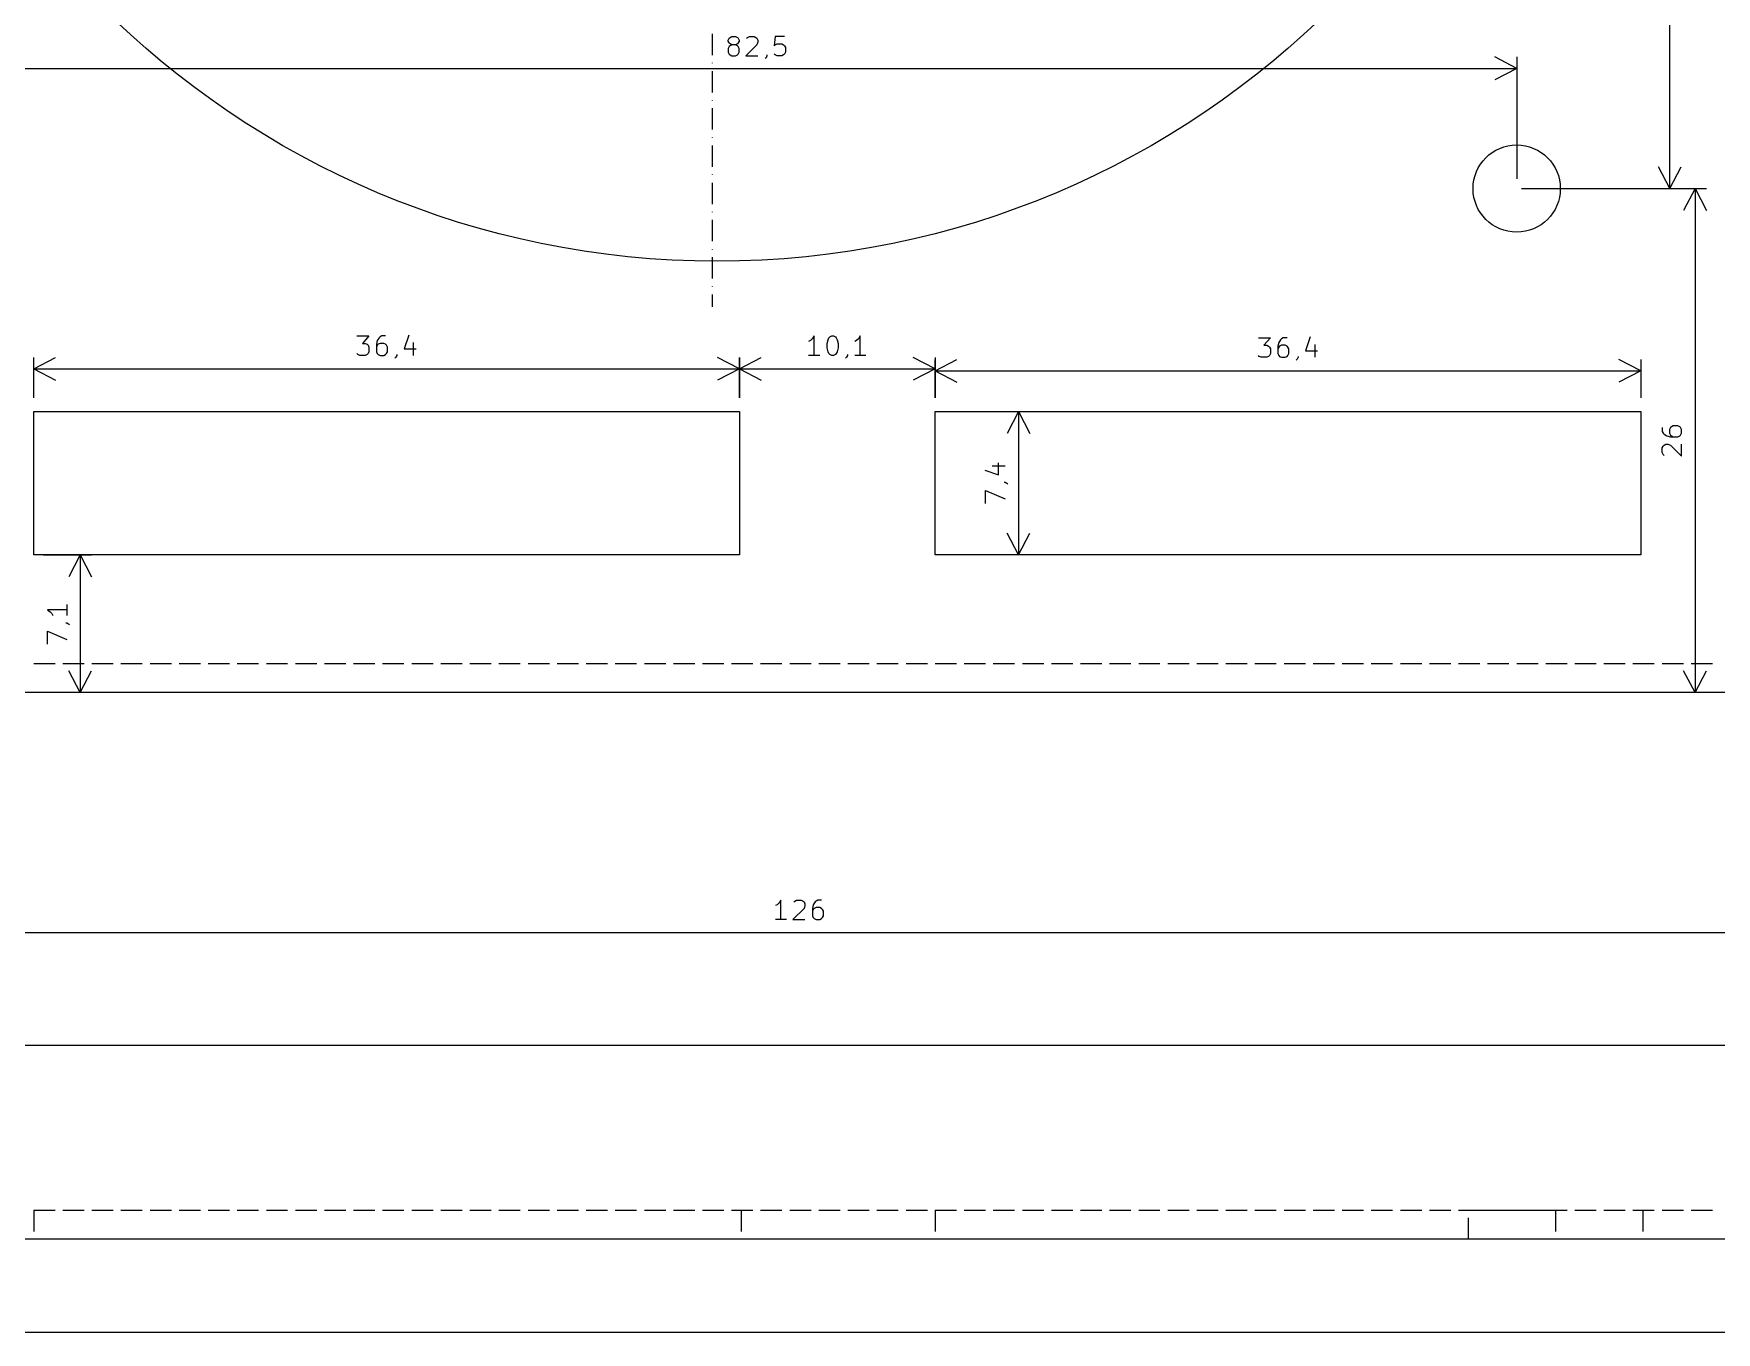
# Model space of a CAD drawing. Header units: millimetres. Extents: x 132 to 491, y -200 to -1.
# Drawn here: x 194.8 to 281.6, y -199.3 to -132.3 of the extents above; entities that cross this region are included whole.
import ezdxf

# ---------------------------------------------------------------- set-up
doc = ezdxf.new("R2010")
doc.units = ezdxf.units.MM
doc.layers.add('User.3', color=254, linetype='CONTINUOUS', true_color=0xb4dbd2)
doc.layers.add('User.4', color=57, linetype='CONTINUOUS', true_color=0x484848)

msp = doc.modelspace()

# ---------------------------------------------------------------- linework, layer by layer
at = {"layer": 'User.3', "linetype": 'CONTINUOUS'}
for p, q in [((279.2, -140.3), (279.2, -57.8)), ((229.8, -132.32), (229.8, -133.42)), ((230.62381, -132.645295), (230.671429, -132.550057)), ((230.62381, -132.692914), (230.62381, -132.645295)), ((230.671429, -132.788152), (230.62381, -132.692914)), ((230.671429, -132.550057), (230.719048, -132.502438)), ((230.719048, -132.835771), (230.671429, -132.788152)), ((230.719048, -132.502438), (230.814286, -132.454819)), ((230.814286, -132.454819), (231.004762, -132.454819)), ((231.004762, -132.454819), (231.1, -132.502438)), ((231.1, -132.502438), (231.147619, -132.550057)), ((231.147619, -132.788152), (231.1, -132.835771)), ((231.147619, -132.550057), (231.195238, -132.645295)), ((231.195238, -132.692914), (231.147619, -132.788152)), ((231.195238, -132.645295), (231.195238, -132.692914)), ((231.576191, -132.550057), (231.62381, -132.502438)), ((231.62381, -132.502438), (231.719048, -132.454819)), ((231.719048, -132.454819), (231.957143, -132.454819)), ((231.957143, -132.454819), (232.052381, -132.502438)), ((232.052381, -132.502438), (232.1, -132.550057)), ((232.1, -132.550057), (232.147619, -132.645295)), ((232.147619, -132.740533), (232.1, -132.88339)), ((232.147619, -132.645295), (232.147619, -132.740533)), ((233.052381, -132.454819), (233.004762, -132.931009)), ((233.528571, -132.454819), (233.052381, -132.454819)), ((230.671429, -132.978628), (230.62381, -133.073866)), ((230.62381, -133.073866), (230.62381, -133.264342)), ((230.62381, -133.264342), (230.671429, -133.35958)), ((230.719048, -132.931009), (230.671429, -132.978628)), ((230.671429, -133.35958), (230.719048, -133.4072)), ((230.814286, -132.88339), (230.719048, -132.835771)), ((230.814286, -132.88339), (230.719048, -132.931009)), ((230.719048, -133.4072), (230.814286, -133.454819)), ((231.004762, -132.88339), (230.814286, -132.88339)), ((230.814286, -133.454819), (231.004762, -133.454819)), ((231.1, -132.835771), (231.004762, -132.88339)), ((231.1, -132.931009), (231.004762, -132.88339)), ((231.004762, -133.454819), (231.1, -133.4072)), ((231.147619, -132.978628), (231.1, -132.931009)), ((231.1, -133.4072), (231.147619, -133.35958)), ((231.195238, -133.073866), (231.147619, -132.978628)), ((231.147619, -133.35958), (231.195238, -133.264342)), ((231.195238, -133.264342), (231.195238, -133.073866)), ((232.1, -132.88339), (231.528572, -133.454819)), ((231.528572, -133.454819), (232.147619, -133.454819)), ((232.576191, -133.550057), (232.528572, -133.597676)), ((232.62381, -133.454819), (232.576191, -133.550057)), ((232.62381, -133.4072), (232.62381, -133.454819)), ((233.004762, -132.931009), (233.052381, -132.88339)), ((233.052381, -133.4072), (233.004762, -133.35958)), ((233.052381, -132.88339), (233.147619, -132.835771)), ((233.147619, -133.454819), (233.052381, -133.4072)), ((233.147619, -132.835771), (233.385714, -132.835771)), ((233.385714, -133.454819), (233.147619, -133.454819)), ((233.385714, -132.835771), (233.480952, -132.88339)), ((233.480952, -133.4072), (233.385714, -133.454819)), ((233.480952, -132.88339), (233.528571, -132.931009)), ((233.528571, -133.35958), (233.480952, -133.4072)), ((233.528571, -132.931009), (233.57619, -133.026247)), ((233.57619, -133.264342), (233.528571, -133.35958)), ((233.57619, -133.026247), (233.57619, -133.264342)), ((271.3, -134.1), (270.173496, -133.513579)), ((271.3, -133.51358), (271.3, -139.8)), ((188.8, -134.1), (271.3, -134.1)), ((229.8, -133.82), (229.8, -133.84)), ((229.8, -134.24), (229.8, -135.34)), ((271.3, -134.1), (270.173496, -134.686421)), ((229.8, -135.74), (229.8, -135.76)), ((229.8, -136.16), (229.8, -137.26)), ((229.8, -137.66), (229.8, -137.68)), ((229.8, -138.08), (229.8, -139.18)), ((229.8, -139.58), (229.8, -139.6)), ((279.2, -140.3), (278.613579, -139.173496)), ((279.2, -140.3), (279.786421, -139.173496)), ((229.8, -140), (229.8, -141.1)), ((271.55, -140.3), (281.08642, -140.3)), ((271.8, -140.3), (279.78642, -140.3)), ((280.5, -140.3), (279.913579, -141.426504)), ((280.5, -140.3), (280.5, -166.3)), ((280.5, -140.3), (281.086421, -141.426504)), ((229.8, -141.5), (229.8, -141.52)), ((229.8, -141.92), (229.8, -143.02)), ((229.8, -143.42), (229.8, -143.44)), ((229.8, -143.84), (229.8, -144.94)), ((229.8, -145.34), (229.8, -145.36)), ((229.8, -145.76), (229.8, -146.4)), ((211.476191, -147.904819), (212.095238, -147.904819)), ((212.095238, -147.904819), (211.761905, -148.285771)), ((211.761905, -148.285771), (211.904762, -148.285771)), ((211.904762, -148.285771), (212, -148.33339)), ((212, -148.33339), (212.047619, -148.381009)), ((212.047619, -148.381009), (212.095238, -148.476247)), ((212.52381, -148.142914), (212.476191, -148.33339)), ((212.476191, -148.33339), (212.476191, -148.714342)), ((212.52381, -148.381009), (212.476191, -148.476247)), ((212.619048, -148.000057), (212.52381, -148.142914)), ((212.571429, -148.33339), (212.52381, -148.381009)), ((212.666667, -148.285771), (212.571429, -148.33339)), ((212.666667, -147.952438), (212.619048, -148.000057)), ((212.761905, -147.904819), (212.666667, -147.952438)), ((212.857143, -148.285771), (212.666667, -148.285771)), ((212.952381, -147.904819), (212.761905, -147.904819)), ((212.952381, -148.33339), (212.857143, -148.285771)), ((213, -148.381009), (212.952381, -148.33339)), ((213.047619, -148.476247), (213, -148.381009)), ((214.142857, -147.8572), (213.904762, -148.571485)), ((214.380952, -148.238152), (214.380952, -148.904819)), ((234.869048, -148.142914), (234.77381, -148.190533)), ((234.964286, -148.047676), (234.869048, -148.142914)), ((235.059524, -147.904819), (234.964286, -148.047676)), ((235.059524, -148.904819), (235.059524, -147.904819)), ((235.726191, -148.285771), (235.77381, -148.095295)), ((235.726191, -148.523866), (235.726191, -148.285771)), ((235.77381, -148.095295), (235.821429, -148.000057)), ((235.821429, -148.000057), (235.869048, -147.952438)), ((235.869048, -147.952438), (235.964286, -147.904819)), ((235.964286, -147.904819), (236.059524, -147.904819)), ((236.059524, -147.904819), (236.154762, -147.952438)), ((236.154762, -147.952438), (236.202381, -148.000057)), ((236.202381, -148.000057), (236.25, -148.095295)), ((236.25, -148.095295), (236.297619, -148.285771)), ((236.297619, -148.285771), (236.297619, -148.523866)), ((237.25, -148.142914), (237.154762, -148.190533)), ((237.345238, -148.047676), (237.25, -148.142914)), ((237.440476, -147.904819), (237.345238, -148.047676)), ((237.440476, -148.904819), (237.440476, -147.904819)), ((257.976191, -148.004819), (258.595238, -148.004819)), ((258.595238, -148.004819), (258.261905, -148.385771)), ((258.261905, -148.385771), (258.404762, -148.385771)), ((258.404762, -148.385771), (258.5, -148.43339)), ((258.5, -148.43339), (258.547619, -148.481009)), ((259.02381, -148.242914), (258.976191, -148.43339)), ((258.976191, -148.43339), (258.976191, -148.814342)), ((259.119048, -148.100057), (259.02381, -148.242914)), ((259.071429, -148.43339), (259.02381, -148.481009)), ((259.166667, -148.385771), (259.071429, -148.43339)), ((259.166667, -148.052438), (259.119048, -148.100057)), ((259.261905, -148.004819), (259.166667, -148.052438)), ((259.357143, -148.385771), (259.166667, -148.385771)), ((259.452381, -148.004819), (259.261905, -148.004819)), ((259.452381, -148.43339), (259.357143, -148.385771)), ((259.5, -148.481009), (259.452381, -148.43339)), ((260.642857, -147.9572), (260.404762, -148.671485)), ((260.880952, -148.338152), (260.880952, -149.004819)), ((194.8, -149.6), (195.926504, -149.013579)), ((194.8, -151.1), (194.8, -149.01358)), ((211.52381, -148.8572), (211.476191, -148.80958)), ((211.619048, -148.904819), (211.52381, -148.8572)), ((211.904762, -148.904819), (211.619048, -148.904819)), ((212, -148.8572), (211.904762, -148.904819)), ((212.047619, -148.80958), (212, -148.8572)), ((212.095238, -148.714342), (212.047619, -148.80958)), ((212.095238, -148.476247), (212.095238, -148.714342)), ((212.476191, -148.714342), (212.52381, -148.80958)), ((212.52381, -148.80958), (212.571429, -148.8572)), ((212.571429, -148.8572), (212.666667, -148.904819)), ((212.666667, -148.904819), (212.857143, -148.904819)), ((212.857143, -148.904819), (212.952381, -148.8572)), ((212.952381, -148.8572), (213, -148.80958)), ((213, -148.80958), (213.047619, -148.714342)), ((213.047619, -148.714342), (213.047619, -148.476247)), ((213.476191, -149.000057), (213.428572, -149.047676)), ((213.52381, -148.904819), (213.476191, -149.000057)), ((213.52381, -148.8572), (213.52381, -148.904819)), ((213.904762, -148.571485), (214.523809, -148.571485)), ((231.2, -149.6), (230.073496, -149.013579)), ((231.2, -149.6), (232.326504, -149.013579)), ((231.2, -151.1), (231.2, -149.01358)), ((231.2, -149.01358), (231.2, -151.1)), ((235.345238, -148.904819), (234.77381, -148.904819)), ((235.77381, -148.714342), (235.726191, -148.523866)), ((235.821429, -148.80958), (235.77381, -148.714342)), ((235.869048, -148.8572), (235.821429, -148.80958)), ((235.964286, -148.904819), (235.869048, -148.8572)), ((236.059524, -148.904819), (235.964286, -148.904819)), ((236.154762, -148.8572), (236.059524, -148.904819)), ((236.202381, -148.80958), (236.154762, -148.8572)), ((236.25, -148.714342), (236.202381, -148.80958)), ((236.297619, -148.523866), (236.25, -148.714342)), ((236.726191, -149.000057), (236.678572, -149.047676)), ((236.77381, -148.904819), (236.726191, -149.000057)), ((236.77381, -148.8572), (236.77381, -148.904819)), ((237.72619, -148.904819), (237.154762, -148.904819)), ((241.3, -149.6), (240.173496, -149.013579)), ((241.3, -149.01358), (241.3, -151.1)), ((241.3, -149.7), (242.426504, -149.113579)), ((241.3, -151.1), (241.3, -149.11358)), ((258.02381, -148.9572), (257.976191, -148.90958)), ((258.119048, -149.004819), (258.02381, -148.9572)), ((258.404762, -149.004819), (258.119048, -149.004819)), ((258.5, -148.9572), (258.404762, -149.004819)), ((258.547619, -148.90958), (258.5, -148.9572)), ((258.547619, -148.481009), (258.595238, -148.576247)), ((258.595238, -148.814342), (258.547619, -148.90958)), ((258.595238, -148.576247), (258.595238, -148.814342)), ((259.02381, -148.481009), (258.976191, -148.576247)), ((258.976191, -148.814342), (259.02381, -148.90958)), ((259.02381, -148.90958), (259.071429, -148.9572)), ((259.071429, -148.9572), (259.166667, -149.004819)), ((259.166667, -149.004819), (259.357143, -149.004819)), ((259.357143, -149.004819), (259.452381, -148.9572)), ((259.452381, -148.9572), (259.5, -148.90958)), ((259.547619, -148.576247), (259.5, -148.481009)), ((259.5, -148.90958), (259.547619, -148.814342)), ((259.547619, -148.814342), (259.547619, -148.576247)), ((259.976191, -149.100057), (259.928572, -149.147676)), ((260.02381, -149.004819), (259.976191, -149.100057)), ((260.02381, -148.9572), (260.02381, -149.004819)), ((260.404762, -148.671485), (261.023809, -148.671485)), ((277.7, -149.7), (276.573496, -149.113579)), ((277.7, -149.11358), (277.7, -151.1)), ((194.8, -149.6), (231.2, -149.6)), ((194.8, -149.6), (195.926504, -150.186421)), ((231.2, -149.6), (230.073496, -150.186421)), ((231.2, -149.6), (241.3, -149.6)), ((231.2, -149.6), (232.326504, -150.186421)), ((241.3, -149.6), (240.173496, -150.186421)), ((241.3, -149.7), (277.7, -149.7)), ((241.3, -149.7), (242.426504, -150.286421)), ((277.7, -149.7), (276.573496, -150.286421)), ((194.8, -151.8), (231.2, -151.8)), ((194.8, -159.2), (194.8, -151.8)), ((231.2, -151.8), (231.2, -159.2)), ((241.3, -151.8), (277.7, -151.8)), ((241.3, -159.2), (241.3, -151.8)), ((241.8, -151.8), (246.18642, -151.8)), ((245.6, -151.8), (245.013579, -152.926504)), ((245.6, -151.8), (245.6, -159.2)), ((245.6, -151.8), (246.186421, -152.926504)), ((277.7, -151.8), (277.7, -159.2)), ((278.804819, -152.633333), (278.804819, -152.823809)), ((279.23339, -152.633333), (279.185771, -152.728571)), ((279.185771, -152.728571), (279.185771, -152.919047)), ((279.281009, -152.585714), (279.23339, -152.633333)), ((279.376247, -152.538095), (279.281009, -152.585714)), ((279.614342, -152.538095), (279.376247, -152.538095)), ((279.70958, -152.585714), (279.614342, -152.538095)), ((279.7572, -152.633333), (279.70958, -152.585714)), ((279.804819, -152.728571), (279.7572, -152.633333)), ((279.804819, -152.919047), (279.804819, -152.728571)), ((278.804819, -152.823809), (278.852438, -152.919047)), ((278.804819, -153.680952), (278.852438, -153.585714)), ((278.852438, -152.919047), (278.900057, -152.966666)), ((278.852438, -153.585714), (278.900057, -153.538095)), ((278.900057, -152.966666), (279.042914, -153.061904)), ((278.900057, -153.538095), (278.995295, -153.490476)), ((278.995295, -153.490476), (279.090533, -153.490476)), ((279.042914, -153.061904), (279.23339, -153.109523)), ((279.090533, -153.490476), (279.23339, -153.538095)), ((279.185771, -152.919047), (279.23339, -153.014285)), ((279.23339, -153.014285), (279.281009, -153.061904)), ((279.23339, -153.109523), (279.614342, -153.109523)), ((279.23339, -153.538095), (279.804819, -154.109523)), ((279.281009, -153.061904), (279.376247, -153.109523)), ((279.614342, -153.109523), (279.70958, -153.061904)), ((279.70958, -153.061904), (279.7572, -153.014285)), ((279.7572, -153.014285), (279.804819, -152.919047)), ((279.804819, -154.109523), (279.804819, -153.490476)), ((244.571485, -155.071428), (244.571485, -154.452381)), ((278.804819, -153.919047), (278.804819, -153.680952)), ((278.852438, -154.014285), (278.804819, -153.919047)), ((278.900057, -154.061904), (278.852438, -154.014285)), ((243.8572, -154.833333), (244.571485, -155.071428)), ((244.238152, -154.595238), (244.904819, -154.595238)), ((243.904819, -156.547618), (243.904819, -155.880952)), ((243.904819, -155.880952), (244.904819, -156.309523)), ((244.8572, -155.45238), (244.904819, -155.45238)), ((244.904819, -155.45238), (245.000057, -155.499999)), ((245.000057, -155.499999), (245.047676, -155.547618)), ((245.6, -159.2), (245.013579, -158.073496)), ((245.6, -159.2), (246.186421, -158.073496)), ((231.2, -159.2), (194.8, -159.2)), ((195.3, -159.2), (197.78642, -159.2)), ((197.2, -159.2), (196.613579, -160.326504)), ((197.2, -159.2), (197.2, -166.3)), ((197.2, -159.2), (197.786421, -160.326504)), ((277.7, -159.2), (241.3, -159.2)), ((246.18642, -159.2), (241.8, -159.2)), ((196.504819, -162.035714), (195.504819, -162.035714)), ((195.504819, -162.035714), (195.647676, -162.130952)), ((195.647676, -162.130952), (195.742914, -162.22619)), ((195.742914, -162.22619), (195.790533, -162.321428)), ((196.504819, -161.75), (196.504819, -162.321428)), ((195.504819, -163.797618), (195.504819, -163.130952)), ((195.504819, -163.130952), (196.504819, -163.559523)), ((196.4572, -162.70238), (196.504819, -162.70238)), ((196.504819, -162.70238), (196.600057, -162.749999)), ((196.600057, -162.749999), (196.647676, -162.797618)), ((194.8, -164.8), (195.9, -164.8)), ((196.3, -164.8), (197.4, -164.8)), ((197.8, -164.8), (198.9, -164.8)), ((199.3, -164.8), (200.4, -164.8)), ((200.8, -164.8), (201.9, -164.8)), ((202.3, -164.8), (203.4, -164.8)), ((203.8, -164.8), (204.9, -164.8)), ((205.3, -164.8), (206.4, -164.8)), ((206.8, -164.8), (207.9, -164.8)), ((208.3, -164.8), (209.4, -164.8)), ((209.8, -164.8), (210.9, -164.8)), ((211.3, -164.8), (212.4, -164.8)), ((212.8, -164.8), (213.9, -164.8)), ((214.3, -164.8), (215.4, -164.8)), ((215.8, -164.8), (216.9, -164.8)), ((217.3, -164.8), (218.4, -164.8)), ((218.8, -164.8), (219.9, -164.8)), ((220.3, -164.8), (221.4, -164.8)), ((221.8, -164.8), (222.9, -164.8)), ((223.3, -164.8), (224.4, -164.8)), ((224.8, -164.8), (225.9, -164.8)), ((226.3, -164.8), (227.4, -164.8)), ((227.8, -164.8), (228.9, -164.8)), ((229.3, -164.8), (230.4, -164.8)), ((230.8, -164.8), (231.9, -164.8)), ((232.3, -164.8), (233.4, -164.8)), ((233.8, -164.8), (234.9, -164.8)), ((235.3, -164.8), (236.4, -164.8)), ((236.8, -164.8), (237.9, -164.8)), ((238.3, -164.8), (239.4, -164.8)), ((239.8, -164.8), (240.9, -164.8)), ((241.3, -164.8), (242.4, -164.8)), ((242.8, -164.8), (243.9, -164.8)), ((244.3, -164.8), (245.4, -164.8)), ((245.8, -164.8), (246.9, -164.8)), ((247.3, -164.8), (248.4, -164.8)), ((248.8, -164.8), (249.9, -164.8)), ((250.3, -164.8), (251.4, -164.8)), ((251.8, -164.8), (252.9, -164.8)), ((253.3, -164.8), (254.4, -164.8)), ((254.8, -164.8), (255.9, -164.8)), ((256.3, -164.8), (257.4, -164.8)), ((257.8, -164.8), (258.9, -164.8)), ((259.3, -164.8), (260.4, -164.8)), ((260.8, -164.8), (261.9, -164.8)), ((262.3, -164.8), (263.4, -164.8)), ((263.8, -164.8), (264.9, -164.8)), ((265.3, -164.8), (266.4, -164.8)), ((266.8, -164.8), (267.9, -164.8)), ((268.3, -164.8), (269.4, -164.8)), ((269.8, -164.8), (270.9, -164.8)), ((271.3, -164.8), (272.4, -164.8)), ((272.8, -164.8), (273.9, -164.8)), ((274.3, -164.8), (275.4, -164.8)), ((275.8, -164.8), (276.9, -164.8)), ((277.3, -164.8), (278.4, -164.8)), ((278.8, -164.8), (279.9, -164.8)), ((280.3, -164.8), (281.4, -164.8)), ((197.2, -166.3), (196.613579, -165.173496)), ((197.2, -166.3), (197.786421, -165.173496)), ((280.5, -166.3), (279.913579, -165.173496)), ((280.5, -166.3), (281.086421, -165.173496)), ((419.3, -166.3), (175.3, -166.3)), ((197.78642, -166.3), (195.3, -166.3)), ((281.08642, -166.3), (271.55, -166.3)), ((233.347619, -177.004819), (233.252381, -177.147676)), ((233.347619, -178.004819), (233.347619, -177.004819)), ((234.014286, -177.100057), (234.061905, -177.052438)), ((234.061905, -177.052438), (234.157143, -177.004819)), ((234.157143, -177.004819), (234.395238, -177.004819)), ((234.395238, -177.004819), (234.490476, -177.052438)), ((234.490476, -177.052438), (234.538095, -177.100057)), ((235.157143, -177.052438), (235.109524, -177.100057)), ((235.252381, -177.004819), (235.157143, -177.052438)), ((235.442857, -177.004819), (235.252381, -177.004819)), ((233.157143, -177.242914), (233.061905, -177.290533)), ((233.252381, -177.147676), (233.157143, -177.242914)), ((234.538095, -177.43339), (233.966667, -178.004819)), ((234.538095, -177.100057), (234.585714, -177.195295)), ((234.585714, -177.290533), (234.538095, -177.43339)), ((234.585714, -177.195295), (234.585714, -177.290533)), ((235.014286, -177.242914), (234.966667, -177.43339)), ((234.966667, -177.43339), (234.966667, -177.814342)), ((235.014286, -177.481009), (234.966667, -177.576247)), ((234.966667, -177.814342), (235.014286, -177.90958)), ((235.109524, -177.100057), (235.014286, -177.242914)), ((235.061905, -177.43339), (235.014286, -177.481009)), ((235.014286, -177.90958), (235.061905, -177.9572)), ((235.157143, -177.385771), (235.061905, -177.43339)), ((235.347619, -177.385771), (235.157143, -177.385771)), ((235.442857, -177.43339), (235.347619, -177.385771)), ((235.490476, -177.481009), (235.442857, -177.43339)), ((235.442857, -177.9572), (235.490476, -177.90958)), ((235.538095, -177.576247), (235.490476, -177.481009)), ((235.490476, -177.90958), (235.538095, -177.814342)), ((235.538095, -177.814342), (235.538095, -177.576247)), ((297.3, -178.7), (171.3, -178.7)), ((233.633333, -178.004819), (233.061905, -178.004819)), ((233.966667, -178.004819), (234.585714, -178.004819)), ((235.061905, -177.9572), (235.157143, -178.004819)), ((235.157143, -178.004819), (235.347619, -178.004819)), ((235.347619, -178.004819), (235.442857, -177.9572)), ((417.8, -184.5), (176.8, -184.5)), ((194.8, -193), (195.9, -193)), ((194.8, -193), (194.8, -194.1)), ((196.3, -193), (197.4, -193)), ((197.8, -193), (198.9, -193)), ((199.3, -193), (200.4, -193)), ((200.8, -193), (201.9, -193)), ((202.3, -193), (203.4, -193)), ((203.8, -193), (204.9, -193)), ((205.3, -193), (206.4, -193)), ((206.8, -193), (207.9, -193)), ((208.3, -193), (209.4, -193)), ((209.8, -193), (210.9, -193)), ((211.3, -193), (212.4, -193)), ((212.8, -193), (213.9, -193)), ((214.3, -193), (215.4, -193)), ((215.8, -193), (216.9, -193)), ((217.3, -193), (218.4, -193)), ((218.8, -193), (219.9, -193)), ((220.3, -193), (221.4, -193)), ((221.8, -193), (222.9, -193)), ((223.3, -193), (224.4, -193)), ((224.8, -193), (225.9, -193)), ((226.3, -193), (227.4, -193)), ((227.8, -193), (228.9, -193)), ((229.3, -193), (230.4, -193)), ((230.8, -193), (231.9, -193)), ((231.3, -193), (231.3, -194.1)), ((232.3, -193), (233.4, -193)), ((233.8, -193), (234.9, -193)), ((235.3, -193), (236.4, -193)), ((236.8, -193), (237.9, -193)), ((238.3, -193), (239.4, -193)), ((239.8, -193), (240.9, -193)), ((241.3, -193), (242.4, -193)), ((241.3, -193), (241.3, -194.1)), ((242.8, -193), (243.9, -193)), ((244.3, -193), (245.4, -193)), ((245.8, -193), (246.9, -193)), ((247.3, -193), (248.4, -193)), ((248.8, -193), (249.9, -193)), ((250.3, -193), (251.4, -193)), ((251.8, -193), (252.9, -193)), ((253.3, -193), (254.4, -193)), ((254.8, -193), (255.9, -193)), ((256.3, -193), (257.4, -193)), ((257.8, -193), (258.9, -193)), ((259.3, -193), (260.4, -193)), ((260.8, -193), (261.9, -193)), ((262.3, -193), (263.4, -193)), ((263.8, -193), (264.9, -193)), ((265.3, -193), (266.4, -193)), ((266.8, -193), (267.9, -193)), ((268.3, -193), (269.4, -193)), ((268.810472, -193), (269.910472, -193)), ((268.810472, -194.5), (268.810472, -193.4)), ((269.8, -193), (270.9, -193)), ((270.310472, -193), (271.410472, -193)), ((271.3, -193), (272.4, -193)), ((271.810472, -193), (272.910472, -193)), ((272.8, -193), (273.9, -193)), ((273.303491, -193), (273.303491, -194.1)), ((274.3, -193), (275.4, -193)), ((275.8, -193), (276.9, -193)), ((277.3, -193), (278.4, -193)), ((277.8, -193), (277.8, -194.1)), ((278.8, -193), (279.9, -193)), ((280.3, -193), (281.4, -193)), ((423.3, -194.5), (171.3, -194.5)), ((270.303491, -194.5), (269.203491, -194.5)), ((271.803491, -194.5), (270.703491, -194.5)), ((273.303491, -194.5), (272.203491, -194.5)), ((423.3, -199.3), (171.3, -199.3))]:
    msp.add_line(p, q, dxfattribs=at)
at = {"layer": 'User.3'}
for centre, radius in [((230.05, -99.05), 45), ((271.3, -140.3), 2.25)]:
    msp.add_circle(centre, radius, dxfattribs=at)
at = {"layer": 'User.4', "linetype": 'CONTINUOUS'}
for p, q in [((194.8, -151.8), (231.2, -151.8)), ((194.8, -159.2), (194.8, -151.8)), ((231.2, -151.8), (231.2, -159.2)), ((241.3, -151.8), (277.7, -151.8)), ((241.3, -159.2), (241.3, -151.8)), ((277.7, -151.8), (277.7, -159.2)), ((231.2, -159.2), (194.8, -159.2)), ((277.7, -159.2), (241.3, -159.2)), ((194.8, -164.8), (195.9, -164.8)), ((196.3, -164.8), (197.4, -164.8)), ((197.8, -164.8), (198.9, -164.8)), ((199.3, -164.8), (200.4, -164.8)), ((200.8, -164.8), (201.9, -164.8)), ((202.3, -164.8), (203.4, -164.8)), ((203.8, -164.8), (204.9, -164.8)), ((205.3, -164.8), (206.4, -164.8)), ((206.8, -164.8), (207.9, -164.8)), ((208.3, -164.8), (209.4, -164.8)), ((209.8, -164.8), (210.9, -164.8)), ((211.3, -164.8), (212.4, -164.8)), ((212.8, -164.8), (213.9, -164.8)), ((214.3, -164.8), (215.4, -164.8)), ((215.8, -164.8), (216.9, -164.8)), ((217.3, -164.8), (218.4, -164.8)), ((218.8, -164.8), (219.9, -164.8)), ((220.3, -164.8), (221.4, -164.8)), ((221.8, -164.8), (222.9, -164.8)), ((223.3, -164.8), (224.4, -164.8)), ((224.8, -164.8), (225.9, -164.8)), ((226.3, -164.8), (227.4, -164.8)), ((227.8, -164.8), (228.9, -164.8)), ((229.3, -164.8), (230.4, -164.8)), ((230.8, -164.8), (231.9, -164.8)), ((232.3, -164.8), (233.4, -164.8)), ((233.8, -164.8), (234.9, -164.8)), ((235.3, -164.8), (236.4, -164.8)), ((236.8, -164.8), (237.9, -164.8)), ((238.3, -164.8), (239.4, -164.8)), ((239.8, -164.8), (240.9, -164.8)), ((241.3, -164.8), (242.4, -164.8)), ((242.8, -164.8), (243.9, -164.8)), ((244.3, -164.8), (245.4, -164.8)), ((245.8, -164.8), (246.9, -164.8)), ((247.3, -164.8), (248.4, -164.8)), ((248.8, -164.8), (249.9, -164.8)), ((250.3, -164.8), (251.4, -164.8)), ((251.8, -164.8), (252.9, -164.8)), ((253.3, -164.8), (254.4, -164.8)), ((254.8, -164.8), (255.9, -164.8)), ((256.3, -164.8), (257.4, -164.8)), ((257.8, -164.8), (258.9, -164.8)), ((259.3, -164.8), (260.4, -164.8)), ((260.8, -164.8), (261.9, -164.8)), ((262.3, -164.8), (263.4, -164.8)), ((263.8, -164.8), (264.9, -164.8)), ((265.3, -164.8), (266.4, -164.8)), ((266.8, -164.8), (267.9, -164.8)), ((268.3, -164.8), (269.4, -164.8)), ((269.8, -164.8), (270.9, -164.8)), ((271.3, -164.8), (272.4, -164.8)), ((272.8, -164.8), (273.9, -164.8)), ((274.3, -164.8), (275.4, -164.8)), ((275.8, -164.8), (276.9, -164.8)), ((277.3, -164.8), (278.4, -164.8)), ((278.8, -164.8), (279.9, -164.8)), ((280.3, -164.8), (281.4, -164.8)), ((419.3, -166.3), (175.3, -166.3)), ((417.8, -184.5), (176.8, -184.5)), ((194.8, -193), (195.9, -193)), ((194.8, -193), (194.8, -194.1)), ((196.3, -193), (197.4, -193)), ((197.8, -193), (198.9, -193)), ((199.3, -193), (200.4, -193)), ((200.8, -193), (201.9, -193)), ((202.3, -193), (203.4, -193)), ((203.8, -193), (204.9, -193)), ((205.3, -193), (206.4, -193)), ((206.8, -193), (207.9, -193)), ((208.3, -193), (209.4, -193)), ((209.8, -193), (210.9, -193)), ((211.3, -193), (212.4, -193)), ((212.8, -193), (213.9, -193)), ((214.3, -193), (215.4, -193)), ((215.8, -193), (216.9, -193)), ((217.3, -193), (218.4, -193)), ((218.8, -193), (219.9, -193)), ((220.3, -193), (221.4, -193)), ((221.8, -193), (222.9, -193)), ((223.3, -193), (224.4, -193)), ((224.8, -193), (225.9, -193)), ((226.3, -193), (227.4, -193)), ((227.8, -193), (228.9, -193)), ((229.3, -193), (230.4, -193)), ((230.8, -193), (231.9, -193)), ((231.3, -193), (231.3, -194.1)), ((232.3, -193), (233.4, -193)), ((233.8, -193), (234.9, -193)), ((235.3, -193), (236.4, -193)), ((236.8, -193), (237.9, -193)), ((238.3, -193), (239.4, -193)), ((239.8, -193), (240.9, -193)), ((241.3, -193), (242.4, -193)), ((241.3, -193), (241.3, -194.1)), ((242.8, -193), (243.9, -193)), ((244.3, -193), (245.4, -193)), ((245.8, -193), (246.9, -193)), ((247.3, -193), (248.4, -193)), ((248.8, -193), (249.9, -193)), ((250.3, -193), (251.4, -193)), ((251.8, -193), (252.9, -193)), ((253.3, -193), (254.4, -193)), ((254.8, -193), (255.9, -193)), ((256.3, -193), (257.4, -193)), ((257.8, -193), (258.9, -193)), ((259.3, -193), (260.4, -193)), ((260.8, -193), (261.9, -193)), ((262.3, -193), (263.4, -193)), ((263.8, -193), (264.9, -193)), ((265.3, -193), (266.4, -193)), ((266.8, -193), (267.9, -193)), ((268.3, -193), (269.4, -193)), ((268.810472, -193), (269.910472, -193)), ((268.810472, -194.5), (268.810472, -193.4)), ((269.8, -193), (270.9, -193)), ((270.310472, -193), (271.410472, -193)), ((271.3, -193), (272.4, -193)), ((271.810472, -193), (272.910472, -193)), ((272.8, -193), (273.9, -193)), ((273.303491, -193), (273.303491, -194.1)), ((274.3, -193), (275.4, -193)), ((275.8, -193), (276.9, -193)), ((277.3, -193), (278.4, -193)), ((277.8, -193), (277.8, -194.1)), ((278.8, -193), (279.9, -193)), ((280.3, -193), (281.4, -193)), ((423.3, -194.5), (171.3, -194.5)), ((270.303491, -194.5), (269.203491, -194.5)), ((271.803491, -194.5), (270.703491, -194.5)), ((273.303491, -194.5), (272.203491, -194.5))]:
    msp.add_line(p, q, dxfattribs=at)
at = {"layer": 'User.4'}
for centre, radius in [((230.05, -99.05), 45), ((271.3, -140.3), 2.25)]:
    msp.add_circle(centre, radius, dxfattribs=at)

doc.saveas('drawing.dxf')
